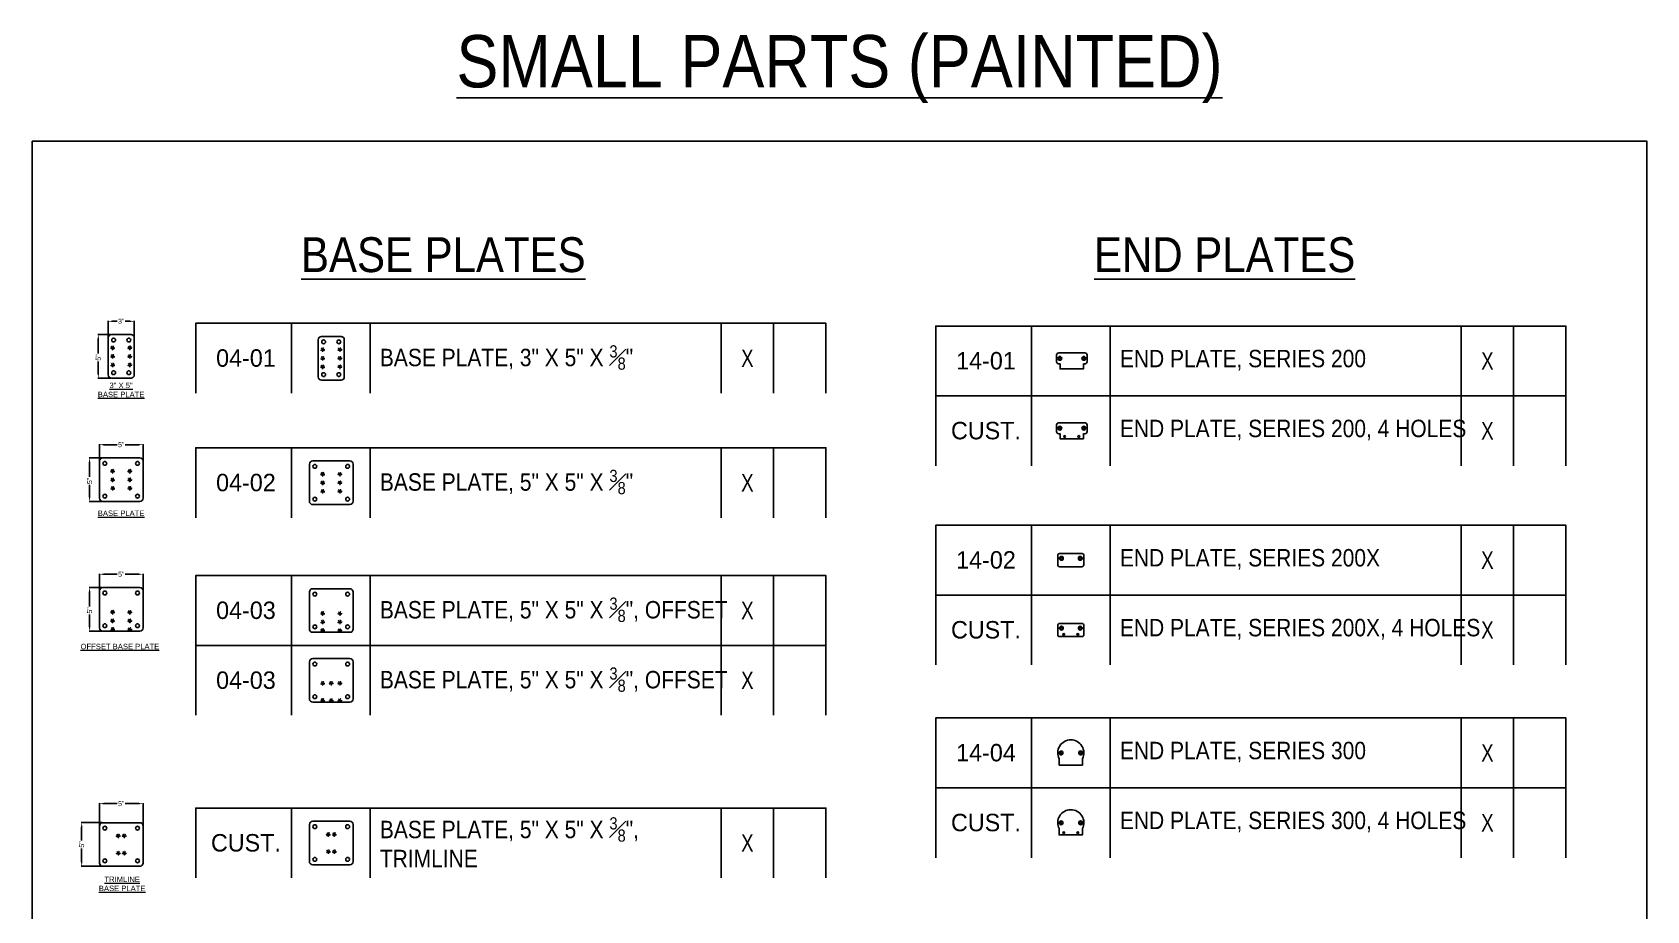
# Model space of a CAD drawing. Header units: inches. Extents: x -333 to 1223, y -450 to 45.
# Drawn here: x 383.5 to 568.6, y -55.4 to 45.4 of the extents above; entities that cross this region are included whole.
import ezdxf
from ezdxf.enums import TextEntityAlignment as Align

# ---------------------------------------------------------------- set-up
doc = ezdxf.new("R2010")
doc.units = ezdxf.units.IN
doc.header["$MEASUREMENT"] = 0
doc.linetypes.add('HIDDEN2', pattern=[0.1875, 0.125, -0.0625])
doc.layers.get('Defpoints').update_dxf_attribs({"color": 85})
for name, color, linetype in [('Detail', 251, 'Continuous'), ('Dims', 1, 'Continuous'), ('hidden', 45, 'HIDDEN2'), ('NOTES', 7, 'Continuous'), ('PL', 252, 'Continuous')]:
    doc.layers.add(name, color=color, linetype=linetype)
doc.styles.add('Schedule', font='GOTHIC.TTF', dxfattribs={"width": 0.9})
doc.styles.add('SM0', font='arial.ttf', dxfattribs={"height": 0.575})
doc.styles.get("Standard").update_dxf_attribs({"font": 'arial.ttf'})
doc.styles.add('style-sm', font='arial.ttf', dxfattribs={"height": 0.25})
doc.dimstyles.new('Arch-sm', dxfattribs={"dimtxt": 0.25, "dimasz": 0.25, "dimexe": 0.0625, "dimexo": 0.0625, "dimgap": 0.125, "dimtad": 0, "dimdec": 4, "dimzin": 0, "dimdsep": 46, "dimlunit": 4, "dimtxsty": 'style-sm', "dimcen": 0.09, "dimclrd": 256, "dimclre": 256, "dimclrt": 7, "dimadec": 1, "dimazin": 1, "dimtfac": 1, "dimtdec": 4, "dimtofl": 0, "dimtmove": 0, "dimatfit": 3, "dimfxl": 0.18, "dimfrac": 1, "dimtolj": 1, "dimtzin": 0, "dimlwd": -1, "dimlwe": -1, "dimarcsym": 0})

# ---------------------------------------------------------------- blocks, each defined once
blk = doc.blocks.new('*D36')
at = {"layer": 'Defpoints', "color": 0, "transparency": 16777216}
for p in [(396.19, -1.92), (391.19, -3.87), (396.19, -3.82)]:
    blk.add_point(p, dxfattribs=at)
at = {"layer": 'Dims', "transparency": 16777216}
for p, q in [((391.19, -3.81), (391.19, -1.86)), ((391.69, -1.92), (393.23, -1.92)), ((395.69, -1.92), (394.14, -1.92)), ((396.19, -3.76), (396.19, -1.86))]:
    blk.add_line(p, q, dxfattribs=at)
for points in [[(391.69, -1.84), (391.69, -2), (391.19, -1.92)], [(395.69, -1.84), (395.69, -2), (396.19, -1.92)]]:
    blk.add_solid(points, dxfattribs=at)
at = {"layer": 'Dims', "color": 7, "transparency": 16777216, "insert": (393.69, -1.92), "char_height": 0.575, "attachment_point": 5, "style": 'SM0'}
blk.add_mtext('\\A1;5"', dxfattribs=at)
blk = doc.blocks.new('*D37')
at = {"layer": 'Defpoints', "color": 0, "transparency": 16777216}
for p in [(391.56, -3.44), (390.06, -8.44), (391.56, -8.44)]:
    blk.add_point(p, dxfattribs=at)
at = {"layer": 'Dims', "transparency": 16777216}
for p, q in [((391.5, -3.44), (390, -3.44)), ((390.06, -3.94), (390.06, -5.62)), ((390.06, -7.94), (390.06, -6.53)), ((391.5, -8.44), (390, -8.44))]:
    blk.add_line(p, q, dxfattribs=at)
for points in [[(389.97, -3.94), (390.14, -3.94), (390.06, -3.44)], [(389.97, -7.94), (390.14, -7.94), (390.06, -8.44)]]:
    blk.add_solid(points, dxfattribs=at)
at = {"layer": 'Dims', "color": 7, "transparency": 16777216, "insert": (390.06, -6.07), "char_height": 0.575, "attachment_point": 5, "rotation": 90, "style": 'SM0'}
blk.add_mtext('\\A1;5"', dxfattribs=at)
blk = doc.blocks.new('*D32')
at = {"layer": 'Defpoints', "color": 0, "transparency": 16777216}
for p in [(396.19, -16.78), (391.19, -18.73), (396.19, -18.68)]:
    blk.add_point(p, dxfattribs=at)
at = {"layer": 'Dims', "transparency": 16777216}
for p, q in [((391.19, -18.67), (391.19, -16.72)), ((391.69, -16.78), (393.23, -16.78)), ((395.69, -16.78), (394.14, -16.78)), ((396.19, -18.62), (396.19, -16.72))]:
    blk.add_line(p, q, dxfattribs=at)
for points in [[(391.69, -16.7), (391.69, -16.86), (391.19, -16.78)], [(395.69, -16.7), (395.69, -16.86), (396.19, -16.78)]]:
    blk.add_solid(points, dxfattribs=at)
at = {"layer": 'Dims', "color": 7, "transparency": 16777216, "insert": (393.69, -16.78), "char_height": 0.575, "attachment_point": 5, "style": 'SM0'}
blk.add_mtext('\\A1;5"', dxfattribs=at)
blk = doc.blocks.new('*D33')
at = {"layer": 'Defpoints', "color": 0, "transparency": 16777216}
for p in [(391.56, -18.3), (390.06, -23.3), (391.56, -23.3)]:
    blk.add_point(p, dxfattribs=at)
at = {"layer": 'Dims', "transparency": 16777216}
for p, q in [((391.5, -18.3), (390, -18.3)), ((390.06, -18.8), (390.06, -20.48)), ((390.06, -22.8), (390.06, -21.39)), ((391.5, -23.3), (390, -23.3))]:
    blk.add_line(p, q, dxfattribs=at)
for points in [[(389.97, -18.8), (390.14, -18.8), (390.06, -18.3)], [(389.97, -22.8), (390.14, -22.8), (390.06, -23.3)]]:
    blk.add_solid(points, dxfattribs=at)
at = {"layer": 'Dims', "color": 7, "transparency": 16777216, "insert": (390.06, -20.93), "char_height": 0.575, "attachment_point": 5, "rotation": 90, "style": 'SM0'}
blk.add_mtext('\\A1;5"', dxfattribs=at)
blk = doc.blocks.new('*D34')
at = {"layer": 'Defpoints', "color": 0, "transparency": 16777216}
for p in [(396.19, -43.09), (391.19, -45.65), (396.19, -45.65)]:
    blk.add_point(p, dxfattribs=at)
at = {"layer": 'Dims', "transparency": 16777216}
for p, q in [((391.19, -45.59), (391.19, -43.03)), ((391.69, -43.09), (393.23, -43.09)), ((395.69, -43.09), (394.14, -43.09)), ((396.19, -45.59), (396.19, -43.03))]:
    blk.add_line(p, q, dxfattribs=at)
for points in [[(391.69, -43.01), (391.69, -43.17), (391.19, -43.09)], [(395.69, -43.01), (395.69, -43.17), (396.19, -43.09)]]:
    blk.add_solid(points, dxfattribs=at)
at = {"layer": 'Dims', "color": 7, "transparency": 16777216, "insert": (393.69, -43.09), "char_height": 0.575, "attachment_point": 5, "style": 'SM0'}
blk.add_mtext('\\A1;5"', dxfattribs=at)
blk = doc.blocks.new('*D35')
at = {"layer": 'Defpoints', "color": 0, "transparency": 16777216}
for p in [(391.56, -45.27), (389.15, -50.27), (391.56, -50.27)]:
    blk.add_point(p, dxfattribs=at)
at = {"layer": 'Dims', "transparency": 16777216}
for p, q in [((391.5, -45.27), (389.09, -45.27)), ((389.15, -45.77), (389.15, -47.32)), ((389.15, -49.77), (389.15, -48.23)), ((391.5, -50.27), (389.09, -50.27))]:
    blk.add_line(p, q, dxfattribs=at)
for points in [[(389.07, -45.77), (389.24, -45.77), (389.15, -45.27)], [(389.07, -49.77), (389.24, -49.77), (389.15, -50.27)]]:
    blk.add_solid(points, dxfattribs=at)
at = {"layer": 'Dims', "color": 7, "transparency": 16777216, "insert": (389.15, -47.77), "char_height": 0.575, "attachment_point": 5, "rotation": 90, "style": 'SM0'}
blk.add_mtext('\\A1;5"', dxfattribs=at)
blk = doc.blocks.new('04-02-BLOCK-1')
for p, q in [((10.99, 0), (10.99, -8.01)), ((19.99, 0), (19.99, -8.01)), ((60.27, 0), (60.27, -8.01)), ((66.27, 0), (66.27, -8.01))]:
    blk.add_line(p, q)
blk.add_lwpolyline([(0, -8.01), (0, 0), (72.27, 0), (72.27, -8.01)])
blk.add_lwpolyline([(13.42, -6.51), (17.67, -6.51, 0.414214), (18.04, -6.13), (18.04, -1.88, 0.414214), (17.67, -1.51), (13.42, -1.51, 0.414214), (13.04, -1.88), (13.04, -6.13, 0.414214)], format="xyb", close=True)
for centre, radius in [((13.67, -2.13), 0.219), ((14.56, -3.02), 0.0938), ((16.53, -3.02), 0.0938), ((17.42, -2.13), 0.219), ((14.56, -4.01), 0.0938), ((14.56, -4.99), 0.0938), ((16.53, -4.01), 0.0938), ((16.53, -4.99), 0.0938), ((13.67, -5.88), 0.219), ((17.42, -5.88), 0.219)]:
    blk.add_circle(centre, radius)
at = {"layer": 'hidden'}
for centre in [(14.56, -3.02), (16.53, -3.02), (14.56, -4.01), (14.56, -4.99), (16.53, -4.01), (16.53, -4.99)]:
    blk.add_circle(centre, 0.186, dxfattribs=at)
at = {"layer": 'NOTES', "style": 'Schedule'}
blk.add_text('04-02', height=2, dxfattribs=at).set_placement((5.76, -3.98), align=Align.MIDDLE_CENTER)
at = {"layer": 'NOTES', "insert": (21.12, -3.92), "char_height": 2, "width": 39.1504, "attachment_point": 4, "style": 'Schedule'}
blk.add_mtext('\\A1;BASE PLATE, 5" X 5" X {\\H0.7x;\\S3#8;}"', dxfattribs=at)
at = {"layer": 'NOTES', "style": 'Schedule', "width": 0.8}
blk.add_attdef('QTY', text='', height=2, dxfattribs=at).set_placement((63.27, -4.01), align=Align.MIDDLE_CENTER)
blk = doc.blocks.new('04-03-BLOCK-1')
for p, q in [((10.99, 0), (10.99, -8.01)), ((19.99, 0), (19.99, -8.01)), ((60.27, 0), (60.27, -8.01)), ((66.27, 0), (66.27, -8.01))]:
    blk.add_line(p, q)
blk.add_lwpolyline([(0, -8.01), (0, 0), (72.27, 0), (72.27, -8.01)])
blk.add_lwpolyline([(13.42, -6.51), (17.67, -6.51, 0.414214), (18.04, -6.13), (18.04, -1.88, 0.414214), (17.67, -1.51), (13.42, -1.51, 0.414214), (13.04, -1.88), (13.04, -6.13, 0.414214)], format="xyb", close=True)
for centre, radius in [((13.67, -2.13), 0.219), ((17.42, -2.13), 0.219), ((14.56, -4.34), 0.0938), ((14.56, -5.32), 0.0938), ((16.53, -4.34), 0.0938), ((16.53, -5.32), 0.0938), ((13.67, -5.88), 0.219), ((14.56, -6.3), 0.0938), ((16.53, -6.3), 0.0938), ((17.42, -5.88), 0.219)]:
    blk.add_circle(centre, radius)
at = {"layer": 'hidden'}
for centre in [(14.56, -4.34), (14.56, -5.32), (16.53, -4.34), (16.53, -5.32), (14.56, -6.3), (16.53, -6.3)]:
    blk.add_circle(centre, 0.186, dxfattribs=at)
at = {"layer": 'NOTES', "style": 'Schedule'}
blk.add_text('04-03', height=2, dxfattribs=at).set_placement((5.76, -3.98), align=Align.MIDDLE_CENTER)
at = {"layer": 'NOTES', "insert": (21.12, -3.92), "char_height": 2, "width": 39.1504, "attachment_point": 4, "style": 'Schedule'}
blk.add_mtext('\\A1;BASE PLATE, 5" X 5" X {\\H0.7x;\\S3#8;}", OFFSET', dxfattribs=at)
at = {"layer": 'NOTES', "style": 'Schedule', "width": 0.8}
blk.add_attdef('QTY', text='', height=2, dxfattribs=at).set_placement((63.27, -4.01), align=Align.MIDDLE_CENTER)
blk = doc.blocks.new('TRIMLINE BP-1')
for p, q in [((10.99, 0), (10.99, -8.01)), ((19.99, 0), (19.99, -8.01)), ((60.27, 0), (60.27, -8.01)), ((66.27, 0), (66.27, -8.01))]:
    blk.add_line(p, q)
blk.add_lwpolyline([(0, -8.01), (0, 0), (72.27, 0), (72.27, -8.01)])
blk.add_lwpolyline([(13.42, -6.51), (17.67, -6.51, 0.414214), (18.04, -6.13), (18.04, -1.88, 0.414214), (17.67, -1.51), (13.42, -1.51, 0.414214), (13.04, -1.88), (13.04, -6.13, 0.414214)], format="xyb", close=True)
for centre, radius in [((13.67, -2.13), 0.219), ((15.2, -3.02), 0.0938), ((15.89, -3.02), 0.0938), ((17.42, -2.13), 0.219), ((15.2, -4.99), 0.0938), ((15.89, -4.99), 0.0938), ((13.67, -5.88), 0.219), ((17.42, -5.88), 0.219)]:
    blk.add_circle(centre, radius)
at = {"layer": 'hidden'}
for centre in [(15.2, -3.02), (15.89, -3.02), (15.2, -4.99), (15.89, -4.99)]:
    blk.add_circle(centre, 0.186, dxfattribs=at)
at = {"layer": 'NOTES', "style": 'Schedule'}
blk.add_text('CUST.', height=2, dxfattribs=at).set_placement((5.76, -3.98), align=Align.MIDDLE_CENTER)
at = {"layer": 'NOTES', "insert": (21.12, -3.92), "char_height": 2, "width": 39.1504, "attachment_point": 4, "style": 'Schedule'}
blk.add_mtext('\\A1;BASE PLATE, 5" X 5" X {\\H0.7x;\\S3#8;}", TRIMLINE', dxfattribs=at)
at = {"layer": 'NOTES', "style": 'Schedule', "width": 0.8}
blk.add_attdef('QTY', text='', height=2, dxfattribs=at).set_placement((63.27, -4.01), align=Align.MIDDLE_CENTER)
blk = doc.blocks.new('14-01-BLOCK')
for p, q in [((10.99, 0), (10.99, -8.01)), ((19.99, 0), (19.99, -8.01)), ((60.27, 0), (60.27, -8.01)), ((66.27, 0), (66.27, -8.01))]:
    blk.add_line(p, q)
blk.add_lwpolyline([(0, -8.01), (0, 0), (72.27, 0), (72.27, -8.01)])
blk.add_lwpolyline([(16.93, -4.92, 0.414214), (16.94, -4.91), (16.94, -4.73), (16.92, -4.72), (16.94, -4.7), (16.94, -4.35, -0.414214), (16.95, -4.34), (17.1, -4.34, 0.414214), (17.35, -4.09), (17.35, -3.34, 0.414214), (17.1, -3.09), (15.6, -3.09), (14.1, -3.09, 0.414214), (13.85, -3.34), (13.85, -4.09, 0.414214), (14.1, -4.34), (14.25, -4.34, -0.414214), (14.26, -4.35), (14.26, -4.7), (14.28, -4.72), (14.26, -4.73), (14.26, -4.91, 0.414214), (14.27, -4.92), (16.93, -4.92)], format="xyb")
for centre, radius in [((14.23, -3.71), 0.219), ((14.23, -3.71), 0.114), ((16.98, -3.71), 0.219), ((16.98, -3.71), 0.114)]:
    blk.add_circle(centre, radius)
at = {"layer": 'NOTES', "style": 'Schedule'}
blk.add_text('14-01', height=2, dxfattribs=at).set_placement((5.76, -3.98), align=Align.MIDDLE_CENTER)
at = {"layer": 'NOTES', "insert": (21.12, -3.92), "char_height": 2, "width": 39.1504, "attachment_point": 4, "style": 'Schedule'}
blk.add_mtext('\\A1;END PLATE, SERIES 200', dxfattribs=at)
at = {"layer": 'NOTES', "style": 'Schedule', "width": 0.8}
blk.add_attdef('QTY', text='', height=2, dxfattribs=at).set_placement((63.27, -4.01), align=Align.MIDDLE_CENTER)
blk = doc.blocks.new('14-02-BLOCK')
for p, q in [((10.99, 0), (10.99, -8.01)), ((19.99, 0), (19.99, -8.01)), ((60.27, 0), (60.27, -8.01)), ((66.27, 0), (66.27, -8.01))]:
    blk.add_line(p, q)
blk.add_lwpolyline([(0, -8.01), (0, 0), (72.27, 0), (72.27, -8.01)])
blk.add_lwpolyline([(16.76, -4.77), (14.22, -4.77, -0.414214), (13.99, -4.54), (13.99, -3.48, -0.414214), (14.21, -3.26), (16.78, -3.26, -0.414214), (16.99, -3.48), (16.99, -4.54, -0.414214), (16.76, -4.77)], format="xyb")
for centre, radius in [((14.41, -3.8), 0.219), ((14.41, -3.8), 0.114), ((16.58, -3.8), 0.219), ((16.58, -3.8), 0.114)]:
    blk.add_circle(centre, radius)
at = {"layer": 'NOTES', "style": 'Schedule'}
blk.add_text('14-02', height=2, dxfattribs=at).set_placement((5.76, -3.98), align=Align.MIDDLE_CENTER)
at = {"layer": 'NOTES', "insert": (21.12, -3.92), "char_height": 2, "width": 39.1504, "attachment_point": 4, "style": 'Schedule'}
blk.add_mtext('\\A1;END PLATE, SERIES 200X', dxfattribs=at)
at = {"layer": 'NOTES', "style": 'Schedule', "width": 0.8}
blk.add_attdef('QTY', text='', height=2, dxfattribs=at).set_placement((63.27, -4.01), align=Align.MIDDLE_CENTER)
blk = doc.blocks.new('14-04-BLOCK')
for p, q in [((10.99, 0), (10.99, -8.01)), ((19.99, 0), (19.99, -8.01)), ((60.27, 0), (60.27, -8.01)), ((66.27, 0), (66.27, -8.01))]:
    blk.add_line(p, q)
blk.add_lwpolyline([(0, -8.01), (0, 0), (72.27, 0), (72.27, -8.01)])
blk.add_lwpolyline([(16.82, -5.4), (14.16, -5.4, -0.414214), (14.15, -5.39), (14.15, -5.06), (14.17, -5.05), (14.15, -5.03), (14.15, -4.68, -0.559065), (15.49, -2.51, -0.559065), (16.83, -4.68), (16.83, -5.03), (16.82, -5.05), (16.83, -5.06), (16.83, -5.39, -0.414214), (16.82, -5.4)], format="xyb")
for centre, radius in [((14.37, -4.01), 0.219), ((14.37, -4.01), 0.114), ((16.62, -4.01), 0.219), ((16.62, -4.01), 0.114)]:
    blk.add_circle(centre, radius)
at = {"layer": 'NOTES', "style": 'Schedule'}
blk.add_text('14-04', height=2, dxfattribs=at).set_placement((5.76, -3.98), align=Align.MIDDLE_CENTER)
at = {"layer": 'NOTES', "insert": (21.12, -3.92), "char_height": 2, "width": 39.1504, "attachment_point": 4, "style": 'Schedule'}
blk.add_mtext('\\A1;END PLATE, SERIES 300', dxfattribs=at)
at = {"layer": 'NOTES', "style": 'Schedule', "width": 0.8}
blk.add_attdef('QTY', text='', height=2, dxfattribs=at).set_placement((63.27, -4.01), align=Align.MIDDLE_CENTER)
blk = doc.blocks.new('04-03-BLOCK-2')
for p, q in [((10.99, 0), (10.99, -8.01)), ((19.99, 0), (19.99, -8.01)), ((60.27, 0), (60.27, -8.01)), ((66.27, 0), (66.27, -8.01))]:
    blk.add_line(p, q)
blk.add_lwpolyline([(0, -8.01), (0, 0), (72.27, 0), (72.27, -8.01)])
blk.add_lwpolyline([(13.42, -6.51), (17.67, -6.51, 0.414214), (18.04, -6.13), (18.04, -1.88, 0.414214), (17.67, -1.51), (13.42, -1.51, 0.414214), (13.04, -1.88), (13.04, -6.13, 0.414214)], format="xyb", close=True)
for centre, radius in [((13.67, -2.13), 0.219), ((17.42, -2.13), 0.219), ((14.56, -4.34), 0.0938), ((15.54, -4.34), 0.0938), ((16.53, -4.34), 0.0938), ((13.67, -5.88), 0.219), ((14.56, -6.3), 0.0938), ((15.54, -6.3), 0.0938), ((16.53, -6.3), 0.0938), ((17.42, -5.88), 0.219)]:
    blk.add_circle(centre, radius)
at = {"layer": 'hidden'}
for centre in [(14.56, -4.34), (15.54, -4.34), (16.53, -4.34), (14.56, -6.3), (15.54, -6.3), (16.53, -6.3)]:
    blk.add_circle(centre, 0.186, dxfattribs=at)
at = {"layer": 'NOTES', "style": 'Schedule'}
blk.add_text('04-03', height=2, dxfattribs=at).set_placement((5.76, -3.98), align=Align.MIDDLE_CENTER)
at = {"layer": 'NOTES', "insert": (21.12, -3.92), "char_height": 2, "width": 39.1504, "attachment_point": 4, "style": 'Schedule'}
blk.add_mtext('\\A1;BASE PLATE, 5" X 5" X {\\H0.7x;\\S3#8;}", OFFSET', dxfattribs=at)
at = {"layer": 'NOTES', "style": 'Schedule', "width": 0.8}
blk.add_attdef('QTY', text='', height=2, dxfattribs=at).set_placement((63.27, -4.01), align=Align.MIDDLE_CENTER)
blk = doc.blocks.new('*D450')
at = {"layer": 'Defpoints', "color": 0, "transparency": 16777216}
for p in [(395.19, 12.23), (392.19, 10.28), (395.19, 10.33)]:
    blk.add_point(p, dxfattribs=at)
at = {"layer": 'Dims', "transparency": 16777216}
for p, q in [((392.19, 10.34), (392.19, 12.29)), ((392.69, 12.23), (393.23, 12.23)), ((394.69, 12.23), (394.14, 12.23)), ((395.19, 10.39), (395.19, 12.29))]:
    blk.add_line(p, q, dxfattribs=at)
for points in [[(392.69, 12.31), (392.69, 12.15), (392.19, 12.23)], [(394.69, 12.31), (394.69, 12.15), (395.19, 12.23)]]:
    blk.add_solid(points, dxfattribs=at)
at = {"layer": 'Dims', "color": 7, "transparency": 16777216, "insert": (393.69, 12.23), "char_height": 0.575, "attachment_point": 5, "style": 'SM0'}
blk.add_mtext('\\A1;3"', dxfattribs=at)
blk = doc.blocks.new('*D451')
at = {"layer": 'Defpoints', "color": 0, "transparency": 16777216}
for p in [(392.56, 10.71), (391.06, 5.71), (392.56, 5.71)]:
    blk.add_point(p, dxfattribs=at)
at = {"layer": 'Dims', "transparency": 16777216}
for p, q in [((392.5, 10.71), (391, 10.71)), ((391.06, 10.21), (391.06, 8.53)), ((391.06, 6.21), (391.06, 7.62)), ((392.5, 5.71), (391, 5.71))]:
    blk.add_line(p, q, dxfattribs=at)
for points in [[(390.97, 10.21), (391.14, 10.21), (391.06, 10.71)], [(390.97, 6.21), (391.14, 6.21), (391.06, 5.71)]]:
    blk.add_solid(points, dxfattribs=at)
at = {"layer": 'Dims', "color": 7, "transparency": 16777216, "insert": (391.06, 8.08), "char_height": 0.575, "attachment_point": 5, "rotation": 90, "style": 'SM0'}
blk.add_mtext('\\A1;5"', dxfattribs=at)
blk = doc.blocks.new('04-01-BLOCK-1')
for p, q in [((10.99, 0), (10.99, -8.01)), ((19.99, 0), (19.99, -8.01)), ((60.27, 0), (60.27, -8.01)), ((66.27, 0), (66.27, -8.01))]:
    blk.add_line(p, q)
blk.add_lwpolyline([(0, -8.01), (0, 0), (72.27, 0), (72.27, -8.01)])
blk.add_lwpolyline([(14.42, -6.51), (16.67, -6.51, 0.414214), (17.04, -6.13), (17.04, -1.88, 0.414214), (16.67, -1.51), (14.42, -1.51, 0.414214), (14.04, -1.88), (14.04, -6.13, 0.414214)], format="xyb", close=True)
for centre, radius in [((14.67, -2.13), 0.219), ((14.56, -3.02), 0.0938), ((16.42, -2.13), 0.219), ((16.53, -3.02), 0.0938), ((14.56, -4.01), 0.0938), ((14.56, -4.99), 0.0938), ((16.53, -4.01), 0.0938), ((16.53, -4.99), 0.0938), ((14.67, -5.88), 0.219), ((16.42, -5.88), 0.219)]:
    blk.add_circle(centre, radius)
at = {"layer": 'hidden'}
for centre in [(14.56, -3.02), (16.53, -3.02), (14.56, -4.01), (14.56, -4.99), (16.53, -4.01), (16.53, -4.99)]:
    blk.add_circle(centre, 0.186, dxfattribs=at)
at = {"layer": 'NOTES', "style": 'Schedule'}
blk.add_text('04-01', height=2, dxfattribs=at).set_placement((5.76, -3.98), align=Align.MIDDLE_CENTER)
at = {"layer": 'NOTES', "insert": (21.12, -3.92), "char_height": 2, "width": 39.1504, "attachment_point": 4, "style": 'Schedule'}
blk.add_mtext('\\A1;BASE PLATE, 3" X 5" X {\\H0.7x;\\S3#8;}"', dxfattribs=at)
at = {"layer": 'NOTES', "style": 'Schedule', "width": 0.8}
blk.add_attdef('QTY', text='', height=2, dxfattribs=at).set_placement((63.27, -4.01), align=Align.MIDDLE_CENTER)
blk = doc.blocks.new('14-01-BLOCK-4')
for p, q in [((10.99, 0), (10.99, -8.01)), ((19.99, 0), (19.99, -8.01)), ((60.27, 0), (60.27, -8.01)), ((66.27, 0), (66.27, -8.01))]:
    blk.add_line(p, q)
blk.add_lwpolyline([(0, -8.01), (0, 0), (72.27, 0), (72.27, -8.01)])
blk.add_lwpolyline([(16.93, -4.92, 0.414214), (16.94, -4.91), (16.94, -4.73), (16.92, -4.72), (16.94, -4.7), (16.94, -4.35, -0.414214), (16.95, -4.34), (17.1, -4.34, 0.414214), (17.35, -4.09), (17.35, -3.34, 0.414214), (17.1, -3.09), (15.6, -3.09), (14.1, -3.09, 0.414214), (13.85, -3.34), (13.85, -4.09, 0.414214), (14.1, -4.34), (14.25, -4.34, -0.414214), (14.26, -4.35), (14.26, -4.7), (14.28, -4.72), (14.26, -4.73), (14.26, -4.91, 0.414214), (14.27, -4.92), (16.93, -4.92)], format="xyb")
for centre, radius in [((14.23, -3.71), 0.219), ((14.23, -3.71), 0.114), ((16.98, -3.71), 0.219), ((16.98, -3.71), 0.114), ((14.79, -4.66), 0.1), ((16.41, -4.66), 0.1)]:
    blk.add_circle(centre, radius)
at = {"layer": 'NOTES', "style": 'Schedule'}
blk.add_text('CUST.', height=2, dxfattribs=at).set_placement((5.76, -3.98), align=Align.MIDDLE_CENTER)
at = {"layer": 'NOTES', "insert": (21.12, -3.92), "char_height": 2, "width": 39.1504, "attachment_point": 4, "style": 'Schedule'}
blk.add_mtext('\\A1;END PLATE, SERIES 200, 4 HOLES', dxfattribs=at)
at = {"layer": 'NOTES', "style": 'Schedule', "width": 0.8}
blk.add_attdef('QTY', text='', height=2, dxfattribs=at).set_placement((63.27, -4.01), align=Align.MIDDLE_CENTER)
blk = doc.blocks.new('14-02-BLOCK-4')
for p, q in [((10.99, 0), (10.99, -8.01)), ((19.99, 0), (19.99, -8.01)), ((60.27, 0), (60.27, -8.01)), ((66.27, 0), (66.27, -8.01))]:
    blk.add_line(p, q)
blk.add_lwpolyline([(0, -8.01), (0, 0), (72.27, 0), (72.27, -8.01)])
blk.add_lwpolyline([(16.76, -4.77), (14.22, -4.77, -0.414214), (13.99, -4.54), (13.99, -3.48, -0.414214), (14.21, -3.26), (16.78, -3.26, -0.414214), (16.99, -3.48), (16.99, -4.54, -0.414214), (16.76, -4.77)], format="xyb")
for centre, radius in [((14.41, -3.8), 0.219), ((14.41, -3.8), 0.114), ((16.58, -3.8), 0.219), ((16.58, -3.8), 0.114), ((14.68, -4.51), 0.1), ((16.3, -4.51), 0.1)]:
    blk.add_circle(centre, radius)
at = {"layer": 'NOTES', "style": 'Schedule'}
blk.add_text('CUST.', height=2, dxfattribs=at).set_placement((5.76, -3.98), align=Align.MIDDLE_CENTER)
at = {"layer": 'NOTES', "insert": (21.12, -3.92), "char_height": 2, "width": 39.1504, "attachment_point": 4, "style": 'Schedule'}
blk.add_mtext('\\A1;END PLATE, SERIES 200X, 4 HOLES', dxfattribs=at)
at = {"layer": 'NOTES', "style": 'Schedule', "width": 0.8}
blk.add_attdef('QTY', text='', height=2, dxfattribs=at).set_placement((63.27, -4.01), align=Align.MIDDLE_CENTER)
blk = doc.blocks.new('14-04-BLOCK-4')
for p, q in [((10.99, 0), (10.99, -8.01)), ((19.99, 0), (19.99, -8.01)), ((60.27, 0), (60.27, -8.01)), ((66.27, 0), (66.27, -8.01))]:
    blk.add_line(p, q)
blk.add_lwpolyline([(0, -8.01), (0, 0), (72.27, 0), (72.27, -8.01)])
blk.add_lwpolyline([(16.82, -5.4), (14.16, -5.4, -0.414214), (14.15, -5.39), (14.15, -5.06), (14.17, -5.05), (14.15, -5.03), (14.15, -4.68, -0.559065), (15.49, -2.51, -0.559065), (16.83, -4.68), (16.83, -5.03), (16.82, -5.05), (16.83, -5.06), (16.83, -5.39, -0.414214), (16.82, -5.4)], format="xyb")
for centre, radius in [((14.37, -4.01), 0.219), ((14.37, -4.01), 0.114), ((14.68, -5.14), 0.1), ((16.3, -5.14), 0.1), ((16.62, -4.01), 0.219), ((16.62, -4.01), 0.114)]:
    blk.add_circle(centre, radius)
at = {"layer": 'NOTES', "style": 'Schedule'}
blk.add_text('CUST.', height=2, dxfattribs=at).set_placement((5.76, -3.98), align=Align.MIDDLE_CENTER)
at = {"layer": 'NOTES', "insert": (21.12, -3.92), "char_height": 2, "width": 39.1504, "attachment_point": 4, "style": 'Schedule'}
blk.add_mtext('\\A1;END PLATE, SERIES 300, 4 HOLES', dxfattribs=at)
at = {"layer": 'NOTES', "style": 'Schedule', "width": 0.8}
blk.add_attdef('QTY', text='', height=2, dxfattribs=at).set_placement((63.27, -4.01), align=Align.MIDDLE_CENTER)

msp = doc.modelspace()

# ---------------------------------------------------------------- linework, layer by layer
at = {"layer": 'Detail'}
for points in [[(392.56099, 5.70635), (394.81099, 5.70635, 0.414213562), (395.18599, 6.08135), (395.18599, 10.33135, 0.414213562), (394.81099, 10.70635), (392.56099, 10.70635, 0.414213562), (392.18599, 10.33135), (392.18599, 6.08135, 0.414213562)], [(391.56099, -8.4433), (395.81099, -8.4433, 0.414213562), (396.18599, -8.0683), (396.18599, -3.8183, 0.414213562), (395.81099, -3.4433), (391.56099, -3.4433, 0.414213562), (391.18599, -3.8183), (391.18599, -8.0683, 0.414213562)], [(391.56099, -23.3042), (395.81099, -23.3042, 0.414213562), (396.18599, -22.9292), (396.18599, -18.6792, 0.414213562), (395.81099, -18.3042), (391.56099, -18.3042, 0.414213562), (391.18599, -18.6792), (391.18599, -22.9292, 0.414213562)], [(391.56099, -50.27391), (395.81099, -50.27391, 0.414213562), (396.18599, -49.89891), (396.18599, -45.64891, 0.414213562), (395.81099, -45.27391), (391.56099, -45.27391, 0.414213562), (391.18599, -45.64891), (391.18599, -49.89891, 0.414213562)]]:
    msp.add_lwpolyline(points, format="xyb", close=True, dxfattribs=at)
for centre, radius in [((392.81099, 10.08135), 0.21875), ((392.70311, 9.18922), 0.09375), ((394.56099, 10.08135), 0.21875), ((394.66886, 9.18922), 0.09375), ((392.70311, 8.20635), 0.09375), ((394.66886, 8.20635), 0.09375), ((392.81099, 6.33135), 0.21875), ((392.70311, 7.22347), 0.09375), ((394.56099, 6.33135), 0.21875), ((394.66886, 7.22347), 0.09375), ((391.81099, -4.0683), 0.21875), ((392.70311, -4.96043), 0.09375), ((394.66886, -4.96043), 0.09375), ((395.56099, -4.0683), 0.21875), ((392.70311, -5.9433), 0.09375), ((392.70311, -6.92618), 0.09375), ((394.66886, -5.9433), 0.09375), ((394.66886, -6.92618), 0.09375), ((391.81099, -7.8183), 0.21875), ((395.56099, -7.8183), 0.21875), ((391.81099, -18.9292), 0.21875), ((395.56099, -18.9292), 0.21875), ((392.70331, -21.13353), 0.09375), ((392.70331, -22.11641), 0.09375), ((394.66906, -21.13353), 0.09375), ((394.66906, -22.11641), 0.09375), ((391.81099, -22.6792), 0.21875), ((392.70331, -23.09928), 0.09375), ((394.66906, -23.09928), 0.09375), ((395.56099, -22.6792), 0.21875), ((391.81099, -45.89891), 0.21875), ((395.56099, -45.89891), 0.21875), ((393.341, -46.79093), 0.09375), ((394.03116, -46.79093), 0.09375), ((391.81099, -49.64891), 0.21875), ((393.34101, -48.75708), 0.09375), ((394.03117, -48.75708), 0.09375), ((395.56099, -49.64891), 0.21875)]:
    msp.add_circle(centre, radius, dxfattribs=at)
at = {"layer": 'hidden'}
for centre in [(392.70292, 9.18942), (394.66906, 9.18942), (392.70292, 8.20654), (392.70292, 7.22328), (394.66906, 8.20654), (394.66906, 7.22328), (392.70292, -4.96023), (394.66906, -4.96023), (392.70292, -5.9431), (392.70292, -6.92637), (394.66906, -5.9431), (394.66906, -6.92637), (392.70311, -21.13334), (392.70311, -22.11621), (394.66925, -21.13334), (394.66925, -22.11621), (392.70311, -23.09948), (394.66925, -23.09948), (393.34081, -46.79074), (394.03097, -46.79074), (393.34081, -48.75688), (394.03097, -48.75688)]:
    msp.add_circle(centre, 0.18568, dxfattribs=at)
at = {"layer": 'PL'}
msp.add_lwpolyline([(383.48766, 32.89608), (568.64871, 32.89608), (568.64871, -300.62797), (383.48766, -300.62797)], close=True, dxfattribs=at)

# ---------------------------------------------------------------- block references
for name, p in [('04-01-BLOCK-1', (402.23096, 12)), ('14-01-BLOCK', (487.10728, 11.69096)), ('14-01-BLOCK-4', (487.10728, 3.67641)), ('04-02-BLOCK-1', (402.23096, -2.28135)), ('14-02-BLOCK', (487.10728, -11.1533)), ('04-03-BLOCK-1', (402.23096, -16.93118)), ('14-02-BLOCK-4', (487.10728, -19.16784)), ('04-03-BLOCK-2', (402.23096, -24.94573)), ('14-04-BLOCK', (487.10728, -33.26141)), ('14-04-BLOCK-4', (487.10728, -41.27596)), ('TRIMLINE BP-1', (402.23096, -43.59861))]:
    msp.add_blockref(name, p, dxfattribs=at).add_auto_attribs({'QTY': 'X'})

# ---------------------------------------------------------------- texts
at = {"layer": 'Dims', "lineweight": 0, "ltscale": 4, "char_height": 0.625, "width": 9.2876192, "attachment_point": 5}
for s, insert in [('{\\L3" X 5"\\PBASE PLATE}', (393.674, 4.35802)), ('{\\LBASE PLATE}', (393.674, -9.79162)), ('{\\LOFFSET BASE PLATE}', (393.53872, -25.07175)), ('{\\LTRIMLINE\\PBASE PLATE}', (393.79257, -52.29075))]:
    msp.add_mtext(s, dxfattribs=dict(at, insert=insert))
at = {"layer": 'NOTES', "attachment_point": 8, "style": 'Schedule'}
for s, insert, char_height, width in [('{\\LSMALL PARTS (PAINTED)}', (476.06818, 37.25219), 6, 99.3487463), ('{\\LBASE PLATES}', (430.62819, 17.81443), 4, 33.4135396), ('{\\LEND PLATES}', (520.24225, 17.81443), 4, 33.4135396)]:
    msp.add_mtext(s, dxfattribs=dict(at, insert=insert, char_height=char_height, width=width))

# ---------------------------------------------------------------- dimensions: what is measured, and where the dimension line sits
at = {"layer": 'Dims'}
for base, p1, p2, picture, middle in [((395.18599, 12.23038), (392.18599, 10.27855), (395.18599, 10.33135), '*D450', (393.68599, 12.23038)), ((396.18599, -1.91926), (391.18599, -3.8711), (396.18599, -3.8183), '*D36', (393.68599, -1.91926)), ((396.18599, -16.78155), (391.18599, -18.732), (396.18599, -18.6792), '*D32', (393.68599, -16.78155))]:
    dim = msp.add_linear_dim(base=base, p1=p1, p2=p2, dimstyle='Arch-sm', override={"dimtxt": 0.625, "dimasz": 0.5, "dimtxsty": 'SM0'}, dxfattribs=at)
    dim.commit()
    dim.dimension.update_dxf_attribs({"geometry": picture, "text_midpoint": middle, "dimtype": 160})
for base, p1, p2, picture, middle in [((391.05765, 5.70635), (392.56099, 10.70635), (392.56099, 5.70635), '*D451', (391.05765, 8.07569)), ((390.05765, -8.4433), (391.56099, -3.4433), (391.56099, -8.4433), '*D37', (390.05765, -6.07396)), ((390.05765, -23.3042), (391.56099, -18.3042), (391.56099, -23.3042), '*D33', (390.05765, -20.93486))]:
    dim = msp.add_linear_dim(base=base, p1=p1, p2=p2, angle=90, dimstyle='Arch-sm', override={"dimtxt": 0.625, "dimasz": 0.5, "dimtxsty": 'SM0'}, dxfattribs=at)
    dim.commit()
    dim.dimension.update_dxf_attribs({"geometry": picture, "text_midpoint": middle, "dimtype": 160})
dim = msp.add_linear_dim(base=(396.18599, -43.08844), p1=(391.18599, -45.64891), p2=(396.18599, -45.64891), dimstyle='Arch-sm', override={"dimtxt": 0.625, "dimasz": 0.5, "dimtxsty": 'SM0'}, dxfattribs=at)
dim.commit()
dim.dimension.update_dxf_attribs({"geometry": '*D34', "text_midpoint": (393.68599, -43.08844)})
dim = msp.add_linear_dim(base=(389.15362, -50.27391), p1=(391.56099, -45.27391), p2=(391.56099, -50.27391), angle=90, dimstyle='Arch-sm', override={"dimtxt": 0.625, "dimasz": 0.5, "dimtxsty": 'SM0'}, dxfattribs=at)
dim.commit()
dim.dimension.update_dxf_attribs({"geometry": '*D35', "text_midpoint": (389.15362, -47.77391)})

doc.saveas('drawing.dxf')
